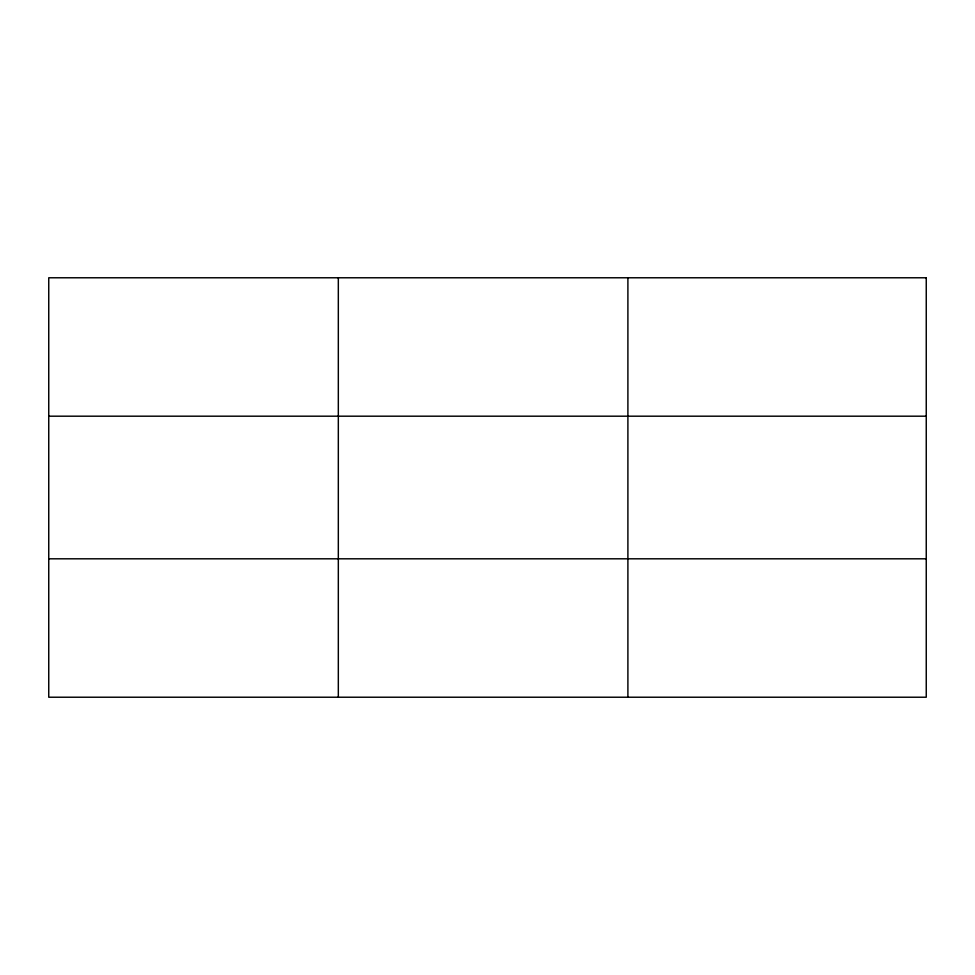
<?xml version="1.0" encoding="UTF-8"?>
<svg xmlns="http://www.w3.org/2000/svg" width="975" height="975" viewBox="0 0 975 975"><rect width="100%" height="100%" fill="white"/><g stroke="black" fill="none" stroke-linecap="round" stroke-linejoin="round"><path stroke-width="1.46" d="M338.325 697.223L338.325 277.777M627.9 697.223L627.9 277.777M48.75 416.191L926.25 416.191M48.75 558.809L926.25 558.809M926.25 277.777L926.25 697.223L48.75 697.223L48.75 277.777L926.25 277.777"/></g></svg>
